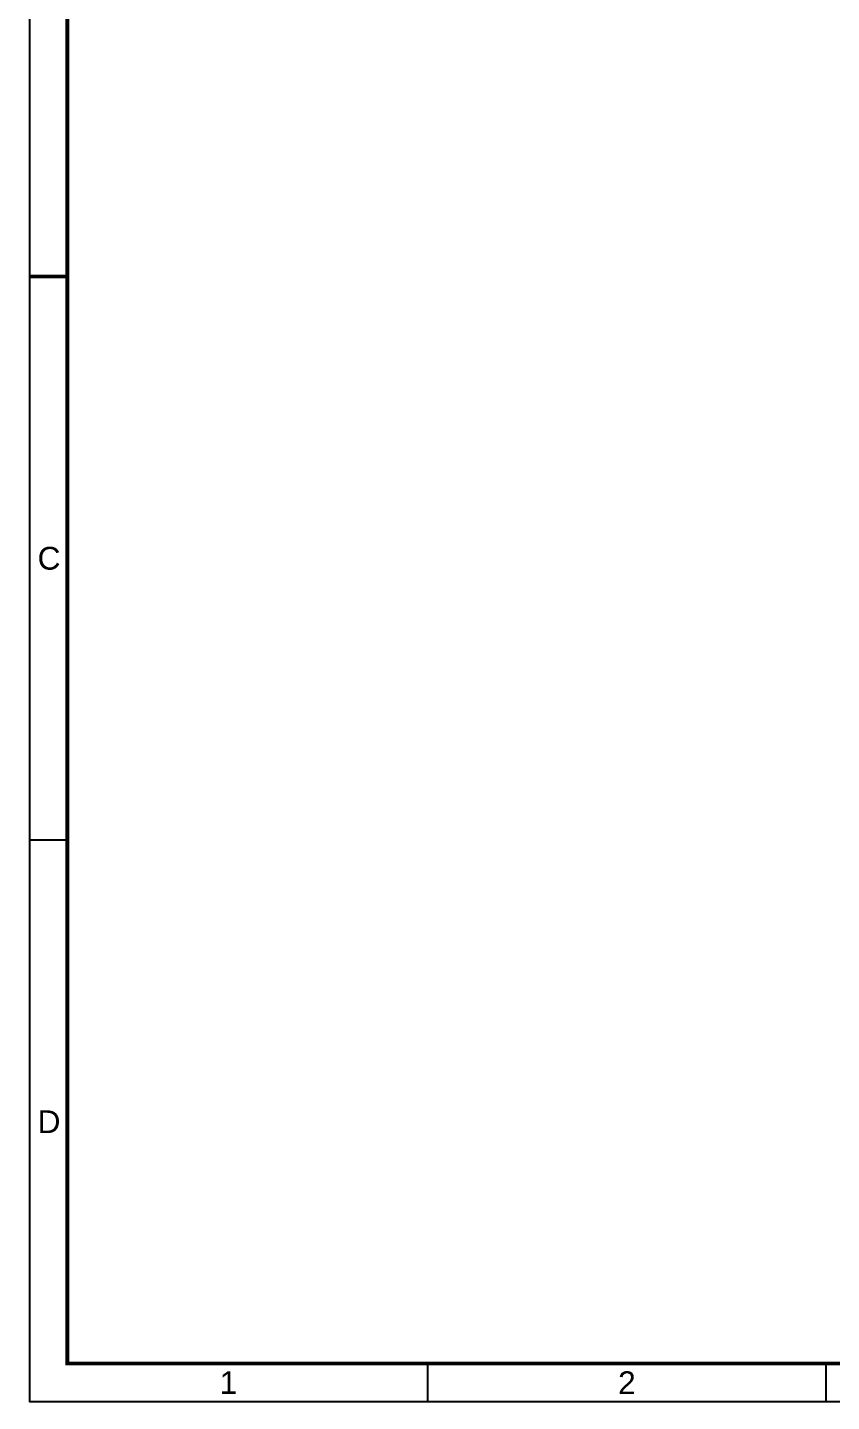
# Model space of a CAD drawing. Header units: millimetres. Extents: x -14454 to 167453, y -24 to 28032.
# Drawn here: x 42584 to 52588, y 0 to 17089 of the extents above; entities that cross this region are included whole.
import ezdxf
from ezdxf.enums import TextEntityAlignment as Align

# ---------------------------------------------------------------- set-up
doc = ezdxf.new("R2010")
doc.units = ezdxf.units.MM
doc.styles.add('图标字体', font='arial.ttf')
doc.styles.add('宋体', font='')
doc.styles.get('宋体').set_extended_font_data('SimSun')

# ---------------------------------------------------------------- blocks, each defined once
blk = doc.blocks.new('A3图框')
at = {"linetype": 'Continuous'}
blk.add_lwpolyline([(39607, 0), (39607, 28008), (0, 28008), (0, 0), (39607, 0), (39607, 28008)], dxfattribs=at)
at = {"const_width": 47.2}
blk.add_lwpolyline([(472, 27537), (39136, 27537), (39136, 472), (472, 472)], close=True, dxfattribs=at)
at = {"color": 7, "linetype": 'Continuous', "const_width": 47.2}
blk.add_lwpolyline([(0, 13992), (472, 13992)], dxfattribs=at)
at = {"color": 7, "linetype": 'Continuous'}
for points in [[(0, 6984), (472, 6984)], [(4957, 0), (4957, 472)], [(9914, 0), (9914, 472)]]:
    blk.add_lwpolyline(points, dxfattribs=at)
at = {"color": 7, "linetype": 'Continuous', "style": '图标字体'}
for s, p in [('C', (245, 10488)), ('D', (245, 3480)), ('D', (245, 3480)), ('1', (2478, 236)), ('2', (7435, 236))]:
    blk.add_text(s, height=283, dxfattribs=at).set_placement(p, align=Align.MIDDLE)
at = {"lineweight": 0, "style": '宋体'}
for tag, p in [('设计单位', (32961, 18189)), ('设计单位', (33020, 13228)), ('施工单位', (33068, 8062)), ('项目编号', (34635, 5618)), ('图纸名称', (34457, 4568)), ('编', (35504, 3522)), ('绘图', (36203, 2770))]:
    blk.add_attdef(tag, p, '', height=250, dxfattribs=at)

msp = doc.modelspace()

# ---------------------------------------------------------------- block references
msp.add_blockref('A3图框', (42607.297, 0, 14.985))

doc.saveas('drawing.dxf')
